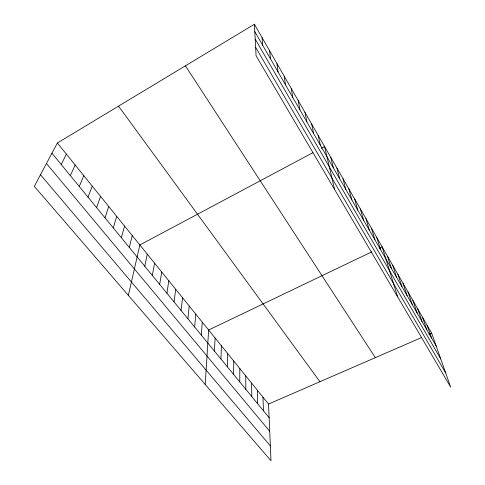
<?xml version="1.0" encoding="UTF-8"?>
<svg xmlns="http://www.w3.org/2000/svg" width="485" height="485" viewBox="0 0 485 485"><rect width="100%" height="100%" fill="white"/><g stroke="black" fill="none" stroke-linecap="round" stroke-linejoin="round"><path stroke-width="0.73" d="M239.76 381.938L239.814 368.551M233.588 374.42L233.788 361.095M227.313 366.775L227.659 353.523M220.93 359.003L221.427 345.817M214.437 351.091L215.091 337.984M205.222 384.496L208.641 330.012L371.916 251.8M201.299 335.099L202.281 322.149M194.661 327.011L195.813 314.153M187.907 318.784L189.235 306.017M181.032 310.418L182.542 297.741M174.042 301.9L175.734 289.327M166.919 293.231L168.804 280.76M159.668 284.398L161.754 272.049M152.29 275.413L154.582 263.179M144.773 266.259L147.282 254.152M128.361 295.383L139.844 244.961L312.934 152.678M129.319 247.435L132.272 235.601M121.371 237.759L124.566 226.071M113.272 227.895L116.709 216.365M105.021 217.844L108.713 206.471M96.6 207.592L100.559 196.395M88.021 197.146L92.253 186.125M79.273 186.489L83.784 175.655M70.343 175.618L75.151 164.985M61.237 164.524L66.348 154.103M57.369 143.002L34.32 186.343L270.988 460.75L268.538 404.053L57.369 143.002L254.401 24.25L431.656 333.171L450.68 387.151L256.086 55.823L254.401 24.25M321.312 148.21L324.538 146.488L334.656 189.605M379.422 248.205L382.156 246.895L397.645 296.844M268.538 404.053L421.41 337.621M428.922 334.359L431.656 333.171M40.485 174.745L270.345 445.897M46.469 163.5L269.715 431.274M51.944 153.205L269.126 417.694M118.54 106.136L319.93 381.719M185.415 65.833L375.335 357.645M255.631 47.306L445.673 372.941M255.195 39.091L440.762 358.997M254.795 31.616L436.209 346.096M427.085 325.199L431.571 338.045M422.435 317.099L426.842 329.855M417.706 308.854L422.035 321.519M412.893 300.464L417.142 313.037M407.994 291.928L412.159 304.398M403.011 283.24L407.085 295.608M397.936 274.401L401.919 286.653M392.771 265.398L396.657 277.529M387.509 256.232L391.298 268.235M376.857 237.668L380.434 249.411M371.468 228.271L374.935 239.875M365.981 218.705L369.327 230.157M360.391 208.962L363.617 220.257M354.693 199.038L357.797 210.163M348.891 188.926L351.861 199.875M342.974 178.619L345.811 189.386M336.948 168.113L339.639 178.692M330.806 157.407L333.347 167.786M318.154 135.351L320.373 145.294M311.637 123.996L313.686 133.708M304.986 112.411L306.859 121.874M298.202 100.589L299.894 109.792M291.279 88.519L292.776 97.455M284.21 76.2L285.507 84.857M276.996 63.626L278.081 71.98M269.624 50.779L270.484 58.818M262.094 37.654L262.731 45.372M262.973 397.179L263.446 410.777M257.323 390.195L257.668 403.744M251.582 383.095L251.8 396.591M245.749 375.881L245.828 389.328"/></g></svg>
